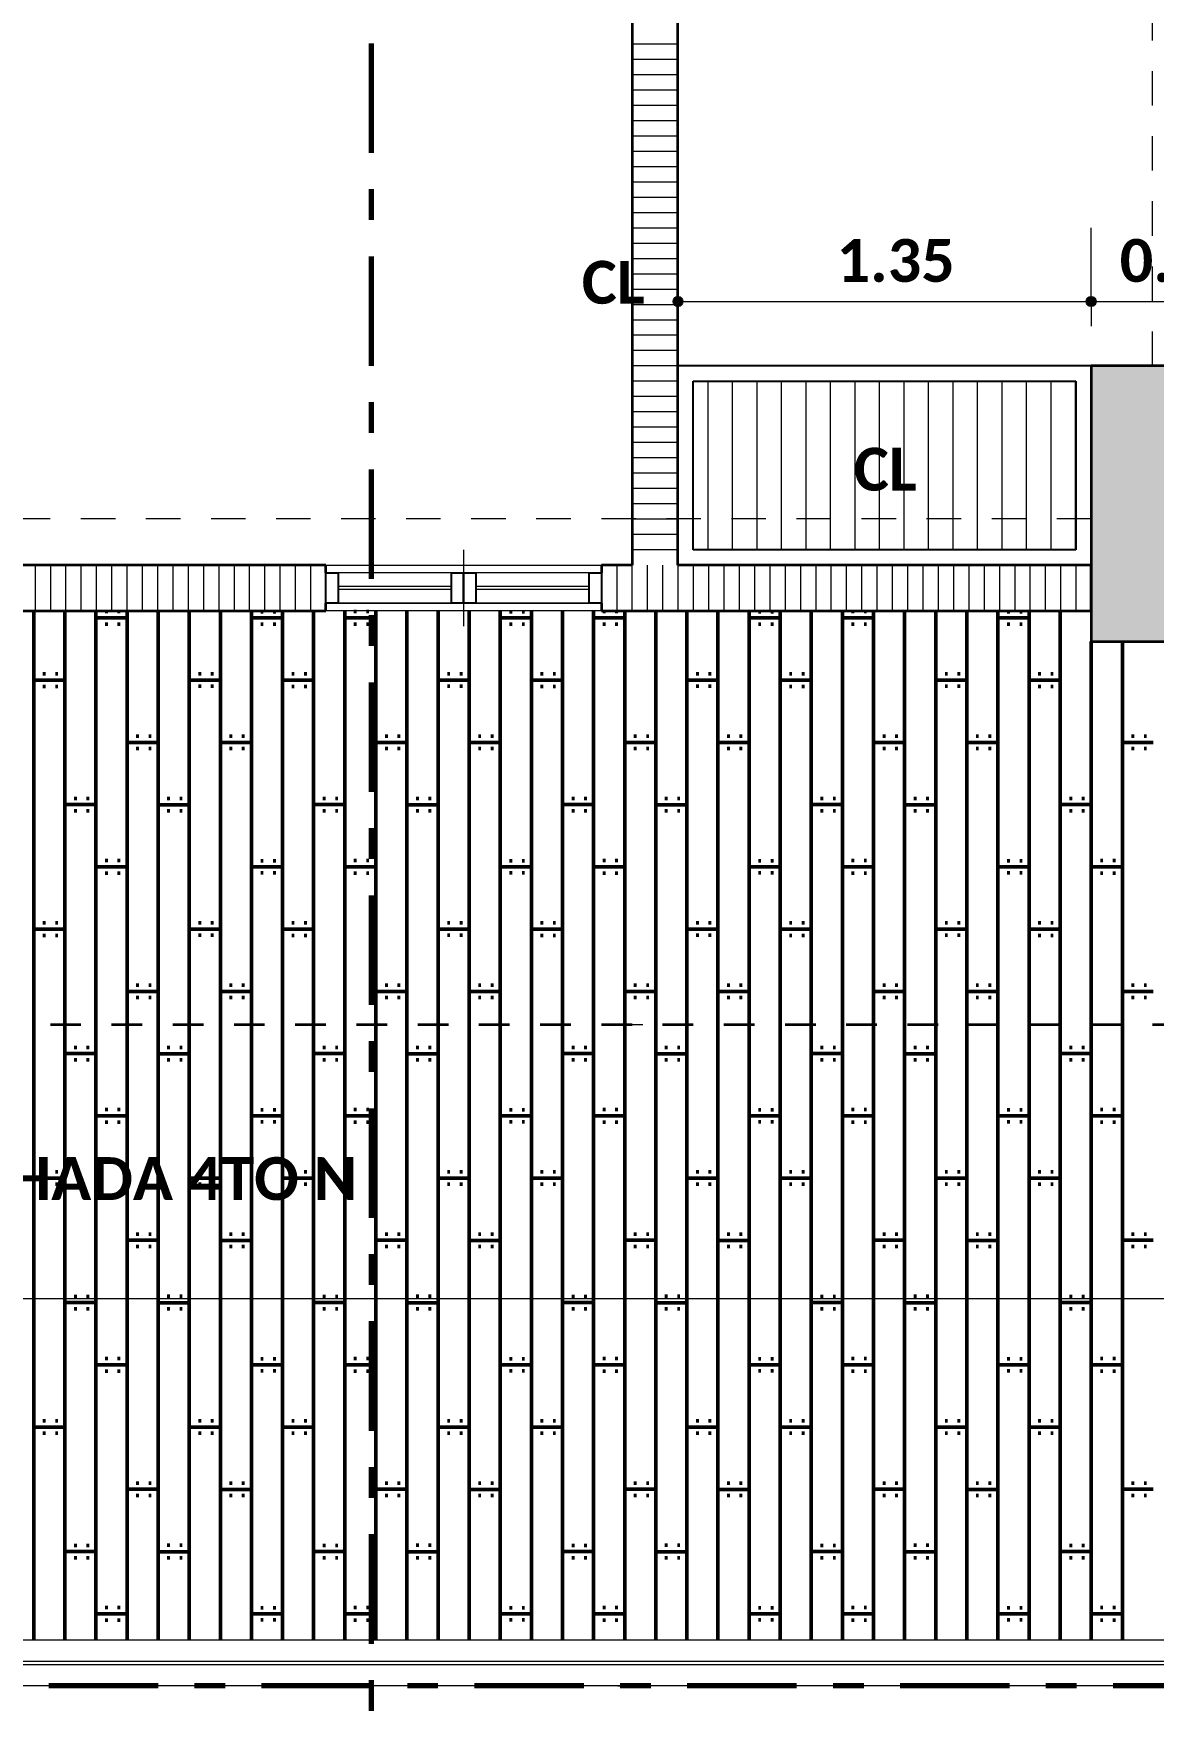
# Model space of a CAD drawing. Header units: metres. Extents: x -144 to 1000, y -717 to 29.
# Drawn here: x 517.03 to 520.68, y -571.63 to -566.14 of the extents above; entities that cross this region are included whole.
import ezdxf

# ---------------------------------------------------------------- set-up
doc = ezdxf.new("R2010")
doc.units = ezdxf.units.M
for name, pattern in [('Basculante', [0.11625, 0.075, -0.04125]), ('basculante modificado', [0.18, 0.1125, -0.0675]), ('Dash Dot 3_16_', [0.595313, 0.357187, -0.119063, 0, -0.119063]), ('Derribado', [0.36, 0.24, -0.12])]:
    doc.linetypes.add(name, pattern=pattern)
doc.layers.get('0').update_dxf_attribs({"color": 1})
for name, color, linetype, lineweight in [('A-ANNO-DIMS', 1, 'Continuous', 9), ('A-DETL', 1, 'Continuous', 9), ('A-DETL-GENF', 1, 'Continuous', 9), ('A-DETL-THIN', 1, 'Continuous', 9), ('A-FLOR-HRAL', 1, 'Continuous', 9), ('A-FLOR-PATT', 8, 'Continuous', 50), ('A-GENM', 1, 'Continuous', 9), ('A-GLAZ', 1, 'Continuous', 9), ('A-WALL', 4, 'Continuous', 9), ('G-ANNO-SYMB', 1, 'Continuous', 9), ('G-ANNO-TEXT', 2, 'Continuous', 9), ('S-COLS', 7, 'Continuous', 9)]:
    doc.layers.add(name, color=color, linetype=linetype, lineweight=lineweight)
doc.layers.add('A-WALL-PATT', color=7, linetype='Continuous', lineweight=35, true_color=0x9c9c9c)
doc.styles.add('Calibri_B_1', font='calibrib.ttf', dxfattribs={"height": 0.135})
doc.styles.add('Calibri_B_5', font='calibrib.ttf', dxfattribs={"height": 0.66})

# ---------------------------------------------------------------- blocks, each defined once
blk = doc.blocks.new('I')
at = {"layer": 'A-ANNO-DIMS', "lineweight": 25}
h = blk.add_hatch(color=256, dxfattribs=at)
edge = h.paths.add_edge_path()
edge.add_arc((515.3607, -505.3497), 0.015, 0, 360)
h = blk.add_hatch(color=256, dxfattribs=at)
edge = h.paths.add_edge_path()
edge.add_arc((516.7105, -505.3497), 0.015, 0, 360)
h = blk.add_hatch(color=256, dxfattribs=at)
edge = h.paths.add_edge_path()
edge.add_arc((516.7105, -505.3497), 0.015, 0, 360)
at = {"layer": 'S-COLS', "true_color": 0x5b5b5b}
h = blk.add_hatch(color=251, dxfattribs=at)
h.paths.add_polyline_path([(498.9107, -506.46), (499.4107, -506.46), (499.4107, -505.56), (498.9107, -505.56), (498.9107, -506.3874)])
h.paths.add_polyline_path([(516.7105, -506.46), (517.2105, -506.46), (517.2105, -505.56), (516.7105, -505.56), (516.7105, -506.4599)])
h.paths.add_polyline_path([(506.7607, -506.4599), (507.1107, -506.4599), (507.1107, -505.5599), (506.6107, -505.5599), (506.6107, -506.4599)])
h.paths.add_polyline_path([(499.1855, -498.7599), (499.4106, -498.7599), (499.4106, -498.06), (498.9106, -498.06), (498.9106, -498.7599)])
h.paths.add_polyline_path([(517.2108, -498.7599), (517.2108, -498.06), (516.8108, -498.06), (516.8108, -498.7599), (517.0242, -498.7599)])
h.paths.add_polyline_path([(504.8107, -498.7599), (504.8103, -498.26), (503.1105, -498.26), (503.1105, -496.11), (504.8108, -496.11), (504.8103, -495.61), (502.8105, -495.6101), (502.8106, -498.7599), (504.8103, -498.7599)])
h.paths.add_polyline_path([(513.4108, -498.7599), (513.4106, -495.6099), (512.9108, -495.61), (512.9108, -498.7599), (513.4107, -498.7599)])
h.paths.add_polyline_path([(507.1107, -498.7599), (507.1107, -497.8599), (506.6107, -497.8599), (506.6107, -498.7599), (506.7617, -498.7599)])
h.paths.add_polyline_path([(506.6108, -496.51), (507.1108, -496.51), (507.1108, -495.61), (506.6108, -495.61), (506.6108, -496.11)])
h.paths.add_polyline_path([(499.1855, -496.31), (499.4105, -496.31), (499.4105, -495.6089), (498.9105, -495.61), (498.9105, -496.31)])
h.paths.add_polyline_path([(517.0864, -496.31), (517.2108, -496.31), (517.2108, -495.6089), (516.8108, -495.6089), (516.8108, -496.31), (517.0364, -496.31)])
h.paths.add_polyline_path([(516.7107, -487.61), (517.2107, -487.61), (517.2107, -486.7102), (516.7107, -486.7102), (516.7107, -486.7314)])
h.paths.add_polyline_path([(506.7617, -487.61), (507.1107, -487.61), (507.1107, -486.71), (506.6107, -486.71), (506.6107, -487.61), (506.6857, -487.61)])
h.paths.add_polyline_path([(499.92, -487.01), (500.0107, -487.01), (500.0107, -486.51), (499.1107, -486.51), (499.1107, -487.01), (499.8386, -487.01)])
at = {"layer": 'A-ANNO-DIMS'}
for p, q in [((515.3607, -505.3497), (515.3607, -505.0497)), ((515.3607, -505.3497), (516.7105, -505.3497)), ((515.3607, -505.3497), (515.3607, -505.4297)), ((516.7105, -505.3497), (516.7105, -505.4297)), ((516.7105, -505.3497), (517.2105, -505.3497)), ((516.7105, -505.3497), (516.7105, -505.4297)), ((506.7607, -508.6044), (518.2107, -508.6044))]:
    blk.add_line(p, q, dxfattribs=at)
at = {"layer": 'A-ANNO-DIMS', "linetype": 'Derribado'}
blk.add_line((516.7105, -505.3497), (516.7105, -505.0497), dxfattribs=at)
blk.add_line((516.7105, -505.3497), (516.7105, -505.0497), dxfattribs=at)
at = {"layer": 'A-ANNO-DIMS', "lineweight": 25}
for centre in [(515.3607, -505.3497), (516.7105, -505.3497), (516.7105, -505.3497)]:
    blk.add_circle(centre, 0.015, dxfattribs=at)
at = {"layer": 'A-DETL', "color": 7, "linetype": 'basculante modificado'}
for p, q in [((516.9105, -505.5599), (516.9105, -498.7599)), ((516.7105, -506.0589), (507.1107, -506.0589)), ((507.1098, -506.3589), (516.7105, -506.3589))]:
    blk.add_line(p, q, dxfattribs=at)
at = {"layer": 'A-DETL', "color": 7, "linetype": 'Basculante', "lineweight": 35}
blk.add_line((498.9107, -507.7099), (517.2105, -507.7099), dxfattribs=at)
at = {"layer": 'A-DETL', "color": 253, "true_color": 0xb6b6b6}
for p, q in [((515.1459, -507.7099), (515.2459, -507.7099)), ((515.1643, -509.8685), (515.2443, -509.8685)), ((515.1643, -509.8685), (515.2443, -509.8685))]:
    blk.add_line(p, q, dxfattribs=at)
at = {"layer": 'A-DETL', "color": 7, "linetype": 'Dash Dot 3_16_', "lineweight": 70}
blk.add_line((522.0062, -509.8685), (491.1443, -509.8685), dxfattribs=at)
at = {"layer": 'A-DETL-GENF', "color": 251, "true_color": 0x535353}
for p, q in [((515.4593, -506.16), (515.4593, -505.61)), ((515.5393, -506.16), (515.5393, -505.61)), ((515.6193, -506.16), (515.6193, -505.61)), ((515.6993, -506.16), (515.6993, -505.61)), ((515.7793, -506.16), (515.7793, -505.61)), ((515.8593, -506.16), (515.8593, -505.61)), ((515.9393, -506.16), (515.9393, -505.61)), ((516.0193, -506.16), (516.0193, -505.61)), ((516.0993, -506.16), (516.0993, -505.61)), ((516.1793, -506.16), (516.1793, -505.61)), ((516.2593, -506.16), (516.2593, -505.61)), ((516.3393, -506.16), (516.3393, -505.61)), ((516.4193, -506.16), (516.4193, -505.61)), ((516.4993, -506.16), (516.4993, -505.61)), ((516.5793, -506.16), (516.5793, -505.61)), ((516.6593, -506.16), (516.6593, -505.61))]:
    blk.add_line(p, q, dxfattribs=at)
at = {"layer": 'A-DETL-GENF', "lineweight": 25}
for p, q in [((514.2107, -506.235), (514.2507, -506.235)), ((514.2107, -506.335), (514.2107, -506.235)), ((514.2507, -506.235), (514.2507, -506.335)), ((514.6207, -506.235), (514.6607, -506.235)), ((514.6207, -506.335), (514.6207, -506.235)), ((514.6607, -506.235), (514.6607, -506.335)), ((514.6607, -506.235), (514.7007, -506.235)), ((514.6607, -506.335), (514.6607, -506.235)), ((514.7007, -506.235), (514.7007, -506.335)), ((515.0707, -506.235), (515.1107, -506.235)), ((515.0707, -506.335), (515.0707, -506.235)), ((515.1107, -506.235), (515.1107, -506.335)), ((514.2507, -506.335), (514.2107, -506.335)), ((514.6607, -506.335), (514.6207, -506.335)), ((514.7007, -506.335), (514.6607, -506.335)), ((515.1107, -506.335), (515.0707, -506.335))]:
    blk.add_line(p, q, dxfattribs=at)
at = {"layer": 'A-DETL-GENF'}
for p, q in [((514.6207, -506.235), (514.2507, -506.235)), ((515.0707, -506.235), (514.7007, -506.235)), ((514.6207, -506.28), (514.2507, -506.28)), ((514.6207, -506.29), (514.2507, -506.29)), ((515.0707, -506.28), (514.7007, -506.28)), ((515.0707, -506.29), (514.7007, -506.29)), ((514.6207, -506.335), (514.2507, -506.335)), ((515.0707, -506.335), (514.7007, -506.335))]:
    blk.add_line(p, q, dxfattribs=at)
at = {"layer": 'A-DETL-THIN'}
for p, q in [((516.6605, -505.61), (515.4107, -505.61)), ((515.4107, -505.61), (515.4107, -506.16)), ((516.6605, -506.16), (516.6605, -505.61)), ((515.4107, -506.16), (516.6605, -506.16))]:
    blk.add_line(p, q, dxfattribs=at)
at = {"layer": 'A-FLOR-HRAL'}
for p, q in [((506.6996, -509.788), (518.2683, -509.788)), ((518.2803, -509.8), (506.6996, -509.8))]:
    blk.add_line(p, q, dxfattribs=at)
at = {"layer": 'A-FLOR-PATT', "color": 8, "true_color": 0x808080, "transparency": 33554559}
for p, q in [((513.2563, -506.36), (513.2563, -509.7185)), ((513.3579, -506.36), (513.3579, -509.7185)), ((513.4595, -506.36), (513.4595, -509.7185)), ((513.5611, -506.36), (513.5611, -509.7185)), ((513.6627, -506.36), (513.6627, -509.7185)), ((513.7643, -506.36), (513.7643, -509.7185)), ((513.8659, -506.36), (513.8659, -509.7185)), ((513.9675, -506.36), (513.9675, -509.7185)), ((514.0691, -506.36), (514.0691, -509.7185)), ((514.1707, -506.36), (514.1707, -509.7185)), ((514.2723, -506.36), (514.2723, -509.7185)), ((514.3739, -506.36), (514.3739, -509.7185)), ((514.4755, -506.36), (514.4755, -509.7185)), ((514.5771, -506.36), (514.5771, -509.7185)), ((514.6787, -506.36), (514.6787, -509.7185)), ((514.7803, -506.36), (514.7803, -509.7185)), ((514.8819, -506.36), (514.8819, -509.7185)), ((514.9835, -506.36), (514.9835, -509.7185)), ((515.0851, -506.36), (515.0851, -509.7185)), ((515.1867, -506.36), (515.1867, -509.7185)), ((515.2883, -506.36), (515.2883, -509.7185)), ((515.3899, -506.36), (515.3899, -509.7185)), ((515.4915, -506.36), (515.4915, -509.7185)), ((515.5931, -506.36), (515.5931, -509.7185)), ((515.6947, -506.36), (515.6947, -509.7185)), ((515.7963, -506.36), (515.7963, -509.7185)), ((515.8979, -506.36), (515.8979, -509.7185)), ((515.9995, -506.36), (515.9995, -509.7185)), ((516.1011, -506.36), (516.1011, -509.7185)), ((516.2027, -506.36), (516.2027, -509.7185)), ((516.3043, -506.36), (516.3043, -509.7185)), ((516.4059, -506.36), (516.4059, -509.7185)), ((516.5075, -506.36), (516.5075, -509.7185)), ((516.6091, -506.36), (516.6091, -509.7185)), ((513.4595, -506.3829), (513.5611, -506.3829)), ((513.4895, -506.3621), (513.4979, -506.3621)), ((513.4895, -506.4029), (513.4979, -506.4029)), ((513.5302, -506.3621), (513.5385, -506.3621)), ((513.5302, -506.4029), (513.5385, -506.4029)), ((513.9669, -506.3825), (514.0685, -506.3825)), ((513.9979, -506.3625), (514.0063, -506.3625)), ((513.9979, -506.4025), (514.0063, -506.4025)), ((514.0386, -506.3625), (514.0469, -506.3625)), ((514.0386, -506.4025), (514.0469, -506.4025)), ((514.2723, -506.3829), (514.3739, -506.3829)), ((514.3023, -506.3621), (514.3107, -506.3621)), ((514.3023, -506.4029), (514.3107, -506.4029)), ((514.343, -506.3621), (514.3513, -506.3621)), ((514.343, -506.4029), (514.3513, -506.4029)), ((514.7797, -506.3825), (514.8813, -506.3825)), ((514.8107, -506.3625), (514.8191, -506.3625)), ((514.8107, -506.4025), (514.8191, -506.4025)), ((514.8514, -506.3625), (514.8597, -506.3625)), ((514.8514, -506.4025), (514.8597, -506.4025)), ((515.0851, -506.3829), (515.1867, -506.3829)), ((515.1151, -506.3621), (515.1235, -506.3621)), ((515.1151, -506.4029), (515.1235, -506.4029)), ((515.1558, -506.3621), (515.1641, -506.3621)), ((515.1558, -506.4029), (515.1641, -506.4029)), ((515.5925, -506.3825), (515.6941, -506.3825)), ((515.6235, -506.3625), (515.6319, -506.3625)), ((515.6235, -506.4025), (515.6319, -506.4025)), ((515.6642, -506.3625), (515.6725, -506.3625)), ((515.6642, -506.4025), (515.6725, -506.4025)), ((515.8979, -506.3829), (515.9995, -506.3829)), ((515.9279, -506.3621), (515.9363, -506.3621)), ((515.9279, -506.4029), (515.9363, -506.4029)), ((515.9686, -506.3621), (515.9769, -506.3621)), ((515.9686, -506.4029), (515.9769, -506.4029)), ((516.4053, -506.3825), (516.5069, -506.3825)), ((516.4363, -506.3625), (516.4447, -506.3625)), ((516.4363, -506.4025), (516.4447, -506.4025)), ((516.477, -506.3625), (516.4853, -506.3625)), ((516.477, -506.4025), (516.4853, -506.4025)), ((516.7107, -506.4599), (516.7107, -509.7185)), ((516.8123, -506.4599), (516.8123, -509.7185)), ((513.2863, -506.5653), (513.2947, -506.5653)), ((513.327, -506.5653), (513.3353, -506.5653)), ((513.7947, -506.5657), (513.8031, -506.5657)), ((513.8354, -506.5657), (513.8437, -506.5657)), ((514.0991, -506.5653), (514.1075, -506.5653)), ((514.1398, -506.5653), (514.1481, -506.5653)), ((514.6075, -506.5657), (514.6159, -506.5657)), ((514.6482, -506.5657), (514.6565, -506.5657)), ((514.9119, -506.5653), (514.9203, -506.5653)), ((514.9526, -506.5653), (514.9609, -506.5653)), ((515.4203, -506.5657), (515.4287, -506.5657)), ((515.461, -506.5657), (515.4693, -506.5657)), ((515.7247, -506.5653), (515.7331, -506.5653)), ((515.7654, -506.5653), (515.7737, -506.5653)), ((516.2331, -506.5657), (516.2415, -506.5657)), ((516.2738, -506.5657), (516.2821, -506.5657)), ((516.5375, -506.5653), (516.5459, -506.5653)), ((516.5782, -506.5653), (516.5865, -506.5653)), ((513.2563, -506.5861), (513.3579, -506.5861)), ((513.2863, -506.6061), (513.2947, -506.6061)), ((513.327, -506.6061), (513.3353, -506.6061)), ((513.7637, -506.5857), (513.8653, -506.5857)), ((513.7947, -506.6057), (513.8031, -506.6057)), ((513.8354, -506.6057), (513.8437, -506.6057)), ((514.0691, -506.5861), (514.1707, -506.5861)), ((514.0991, -506.6061), (514.1075, -506.6061)), ((514.1398, -506.6061), (514.1481, -506.6061)), ((514.5765, -506.5857), (514.6781, -506.5857)), ((514.6075, -506.6057), (514.6159, -506.6057)), ((514.6482, -506.6057), (514.6565, -506.6057)), ((514.8819, -506.5861), (514.9835, -506.5861)), ((514.9119, -506.6061), (514.9203, -506.6061)), ((514.9526, -506.6061), (514.9609, -506.6061)), ((515.3893, -506.5857), (515.4909, -506.5857)), ((515.4203, -506.6057), (515.4287, -506.6057)), ((515.461, -506.6057), (515.4693, -506.6057)), ((515.6947, -506.5861), (515.7963, -506.5861)), ((515.7247, -506.6061), (515.7331, -506.6061)), ((515.7654, -506.6061), (515.7737, -506.6061)), ((516.2021, -506.5857), (516.3037, -506.5857)), ((516.2331, -506.6057), (516.2415, -506.6057)), ((516.2738, -506.6057), (516.2821, -506.6057)), ((516.5075, -506.5861), (516.6091, -506.5861)), ((516.5375, -506.6061), (516.5459, -506.6061)), ((516.5782, -506.6061), (516.5865, -506.6061)), ((513.5605, -506.7889), (513.6621, -506.7889)), ((513.5915, -506.7689), (513.5999, -506.7689)), ((513.6322, -506.7689), (513.6405, -506.7689)), ((513.8659, -506.7893), (513.9675, -506.7893)), ((513.8959, -506.7685), (513.9043, -506.7685)), ((513.9366, -506.7685), (513.9449, -506.7685)), ((514.3733, -506.7889), (514.4749, -506.7889)), ((514.4043, -506.7689), (514.4127, -506.7689)), ((514.445, -506.7689), (514.4533, -506.7689)), ((514.6787, -506.7893), (514.7803, -506.7893)), ((514.7087, -506.7685), (514.7171, -506.7685)), ((514.7494, -506.7685), (514.7577, -506.7685)), ((515.1861, -506.7889), (515.2877, -506.7889)), ((515.2171, -506.7689), (515.2255, -506.7689)), ((515.2578, -506.7689), (515.2661, -506.7689)), ((515.4915, -506.7893), (515.5931, -506.7893)), ((515.5215, -506.7685), (515.5299, -506.7685)), ((515.5622, -506.7685), (515.5705, -506.7685)), ((515.9989, -506.7889), (516.1005, -506.7889)), ((516.0299, -506.7689), (516.0383, -506.7689)), ((516.0706, -506.7689), (516.0789, -506.7689)), ((516.3043, -506.7893), (516.4059, -506.7893)), ((516.3343, -506.7685), (516.3427, -506.7685)), ((516.375, -506.7685), (516.3833, -506.7685)), ((516.8117, -506.7889), (516.9133, -506.7889)), ((516.8427, -506.7689), (516.8511, -506.7689)), ((516.8834, -506.7689), (516.8917, -506.7689)), ((513.5915, -506.8089), (513.5999, -506.8089)), ((513.6322, -506.8089), (513.6405, -506.8089)), ((513.8959, -506.8093), (513.9043, -506.8093)), ((513.9366, -506.8093), (513.9449, -506.8093)), ((514.4043, -506.8089), (514.4127, -506.8089)), ((514.445, -506.8089), (514.4533, -506.8089)), ((514.7087, -506.8093), (514.7171, -506.8093)), ((514.7494, -506.8093), (514.7577, -506.8093)), ((515.2171, -506.8089), (515.2255, -506.8089)), ((515.2578, -506.8089), (515.2661, -506.8089)), ((515.5215, -506.8093), (515.5299, -506.8093)), ((515.5622, -506.8093), (515.5705, -506.8093)), ((516.0299, -506.8089), (516.0383, -506.8089)), ((516.0706, -506.8089), (516.0789, -506.8089)), ((516.3343, -506.8093), (516.3427, -506.8093)), ((516.375, -506.8093), (516.3833, -506.8093)), ((516.8427, -506.8089), (516.8511, -506.8089)), ((516.8834, -506.8089), (516.8917, -506.8089)), ((513.3573, -506.9921), (513.4589, -506.9921)), ((513.3883, -506.9721), (513.3967, -506.9721)), ((513.3883, -507.0121), (513.3967, -507.0121)), ((513.429, -506.9721), (513.4373, -506.9721)), ((513.429, -507.0121), (513.4373, -507.0121)), ((513.6627, -506.9925), (513.7643, -506.9925)), ((513.6927, -506.9717), (513.7011, -506.9717)), ((513.6927, -507.0125), (513.7011, -507.0125)), ((513.7334, -506.9717), (513.7417, -506.9717)), ((513.7334, -507.0125), (513.7417, -507.0125)), ((514.1701, -506.9921), (514.2717, -506.9921)), ((514.2011, -506.9721), (514.2095, -506.9721)), ((514.2011, -507.0121), (514.2095, -507.0121)), ((514.2418, -506.9721), (514.2501, -506.9721)), ((514.2418, -507.0121), (514.2501, -507.0121)), ((514.4755, -506.9925), (514.5771, -506.9925)), ((514.5055, -506.9717), (514.5139, -506.9717)), ((514.5055, -507.0125), (514.5139, -507.0125)), ((514.5462, -506.9717), (514.5545, -506.9717)), ((514.5462, -507.0125), (514.5545, -507.0125)), ((514.9829, -506.9921), (515.0845, -506.9921)), ((515.0139, -506.9721), (515.0223, -506.9721)), ((515.0139, -507.0121), (515.0223, -507.0121)), ((515.0546, -506.9721), (515.0629, -506.9721)), ((515.0546, -507.0121), (515.0629, -507.0121)), ((515.2883, -506.9925), (515.3899, -506.9925)), ((515.3183, -506.9717), (515.3267, -506.9717)), ((515.3183, -507.0125), (515.3267, -507.0125)), ((515.359, -506.9717), (515.3673, -506.9717)), ((515.359, -507.0125), (515.3673, -507.0125)), ((515.7957, -506.9921), (515.8973, -506.9921)), ((515.8267, -506.9721), (515.8351, -506.9721)), ((515.8267, -507.0121), (515.8351, -507.0121)), ((515.8674, -506.9721), (515.8757, -506.9721)), ((515.8674, -507.0121), (515.8757, -507.0121)), ((516.1011, -506.9925), (516.2027, -506.9925)), ((516.1311, -506.9717), (516.1395, -506.9717)), ((516.1311, -507.0125), (516.1395, -507.0125)), ((516.1718, -506.9717), (516.1801, -506.9717)), ((516.1718, -507.0125), (516.1801, -507.0125)), ((516.6085, -506.9921), (516.7101, -506.9921)), ((516.6395, -506.9721), (516.6479, -506.9721)), ((516.6395, -507.0121), (516.6479, -507.0121)), ((516.6802, -506.9721), (516.6885, -506.9721)), ((516.6802, -507.0121), (516.6885, -507.0121)), ((513.4895, -507.1749), (513.4979, -507.1749)), ((513.5302, -507.1749), (513.5385, -507.1749)), ((513.9979, -507.1753), (514.0063, -507.1753)), ((514.0386, -507.1753), (514.0469, -507.1753)), ((514.3023, -507.1749), (514.3107, -507.1749)), ((514.343, -507.1749), (514.3513, -507.1749)), ((514.8107, -507.1753), (514.8191, -507.1753)), ((514.8514, -507.1753), (514.8597, -507.1753)), ((515.1151, -507.1749), (515.1235, -507.1749)), ((515.1558, -507.1749), (515.1641, -507.1749)), ((515.6235, -507.1753), (515.6319, -507.1753)), ((515.6642, -507.1753), (515.6725, -507.1753)), ((515.9279, -507.1749), (515.9363, -507.1749)), ((515.9686, -507.1749), (515.9769, -507.1749)), ((516.4363, -507.1753), (516.4447, -507.1753)), ((516.477, -507.1753), (516.4853, -507.1753)), ((516.7407, -507.1749), (516.7491, -507.1749)), ((516.7814, -507.1749), (516.7897, -507.1749)), ((513.4595, -507.1957), (513.5611, -507.1957)), ((513.4895, -507.2157), (513.4979, -507.2157)), ((513.5302, -507.2157), (513.5385, -507.2157)), ((513.9669, -507.1953), (514.0685, -507.1953)), ((513.9979, -507.2153), (514.0063, -507.2153)), ((514.0386, -507.2153), (514.0469, -507.2153)), ((514.2723, -507.1957), (514.3739, -507.1957)), ((514.3023, -507.2157), (514.3107, -507.2157)), ((514.343, -507.2157), (514.3513, -507.2157)), ((514.7797, -507.1953), (514.8813, -507.1953)), ((514.8107, -507.2153), (514.8191, -507.2153)), ((514.8514, -507.2153), (514.8597, -507.2153)), ((515.0851, -507.1957), (515.1867, -507.1957)), ((515.1151, -507.2157), (515.1235, -507.2157)), ((515.1558, -507.2157), (515.1641, -507.2157)), ((515.5925, -507.1953), (515.6941, -507.1953)), ((515.6235, -507.2153), (515.6319, -507.2153)), ((515.6642, -507.2153), (515.6725, -507.2153)), ((515.8979, -507.1957), (515.9995, -507.1957)), ((515.9279, -507.2157), (515.9363, -507.2157)), ((515.9686, -507.2157), (515.9769, -507.2157)), ((516.4053, -507.1953), (516.5069, -507.1953)), ((516.4363, -507.2153), (516.4447, -507.2153)), ((516.477, -507.2153), (516.4853, -507.2153)), ((516.7107, -507.1957), (516.8123, -507.1957)), ((516.7407, -507.2157), (516.7491, -507.2157)), ((516.7814, -507.2157), (516.7897, -507.2157)), ((513.2563, -507.3989), (513.3579, -507.3989)), ((513.2863, -507.3781), (513.2947, -507.3781)), ((513.327, -507.3781), (513.3353, -507.3781)), ((513.7637, -507.3985), (513.8653, -507.3985)), ((513.7947, -507.3785), (513.8031, -507.3785)), ((513.8354, -507.3785), (513.8437, -507.3785)), ((514.0691, -507.3989), (514.1707, -507.3989)), ((514.0991, -507.3781), (514.1075, -507.3781)), ((514.1398, -507.3781), (514.1481, -507.3781)), ((514.5765, -507.3985), (514.6781, -507.3985)), ((514.6075, -507.3785), (514.6159, -507.3785)), ((514.6482, -507.3785), (514.6565, -507.3785)), ((514.8819, -507.3989), (514.9835, -507.3989)), ((514.9119, -507.3781), (514.9203, -507.3781)), ((514.9526, -507.3781), (514.9609, -507.3781)), ((515.3893, -507.3985), (515.4909, -507.3985)), ((515.4203, -507.3785), (515.4287, -507.3785)), ((515.461, -507.3785), (515.4693, -507.3785)), ((515.6947, -507.3989), (515.7963, -507.3989)), ((515.7247, -507.3781), (515.7331, -507.3781)), ((515.7654, -507.3781), (515.7737, -507.3781)), ((516.2021, -507.3985), (516.3037, -507.3985)), ((516.2331, -507.3785), (516.2415, -507.3785)), ((516.2738, -507.3785), (516.2821, -507.3785)), ((516.5075, -507.3989), (516.6091, -507.3989)), ((516.5375, -507.3781), (516.5459, -507.3781)), ((516.5782, -507.3781), (516.5865, -507.3781)), ((513.2863, -507.4189), (513.2947, -507.4189)), ((513.327, -507.4189), (513.3353, -507.4189)), ((513.7947, -507.4185), (513.8031, -507.4185)), ((513.8354, -507.4185), (513.8437, -507.4185)), ((514.0991, -507.4189), (514.1075, -507.4189)), ((514.1398, -507.4189), (514.1481, -507.4189)), ((514.6075, -507.4185), (514.6159, -507.4185)), ((514.6482, -507.4185), (514.6565, -507.4185)), ((514.9119, -507.4189), (514.9203, -507.4189)), ((514.9526, -507.4189), (514.9609, -507.4189)), ((515.4203, -507.4185), (515.4287, -507.4185)), ((515.461, -507.4185), (515.4693, -507.4185)), ((515.7247, -507.4189), (515.7331, -507.4189)), ((515.7654, -507.4189), (515.7737, -507.4189)), ((516.2331, -507.4185), (516.2415, -507.4185)), ((516.2738, -507.4185), (516.2821, -507.4185)), ((516.5375, -507.4189), (516.5459, -507.4189)), ((516.5782, -507.4189), (516.5865, -507.4189)), ((513.5605, -507.6017), (513.6621, -507.6017)), ((513.5915, -507.5817), (513.5999, -507.5817)), ((513.5915, -507.6217), (513.5999, -507.6217)), ((513.6322, -507.5817), (513.6405, -507.5817)), ((513.6322, -507.6217), (513.6405, -507.6217)), ((513.8659, -507.6021), (513.9675, -507.6021)), ((513.8959, -507.5813), (513.9043, -507.5813)), ((513.8959, -507.6221), (513.9043, -507.6221)), ((513.9366, -507.5813), (513.9449, -507.5813)), ((513.9366, -507.6221), (513.9449, -507.6221)), ((514.3733, -507.6017), (514.4749, -507.6017)), ((514.4043, -507.5817), (514.4127, -507.5817)), ((514.4043, -507.6217), (514.4127, -507.6217)), ((514.445, -507.5817), (514.4533, -507.5817)), ((514.445, -507.6217), (514.4533, -507.6217)), ((514.6787, -507.6021), (514.7803, -507.6021)), ((514.7087, -507.5813), (514.7171, -507.5813)), ((514.7087, -507.6221), (514.7171, -507.6221)), ((514.7494, -507.5813), (514.7577, -507.5813)), ((514.7494, -507.6221), (514.7577, -507.6221)), ((515.1861, -507.6017), (515.2877, -507.6017)), ((515.2171, -507.5817), (515.2255, -507.5817)), ((515.2171, -507.6217), (515.2255, -507.6217)), ((515.2578, -507.5817), (515.2661, -507.5817)), ((515.2578, -507.6217), (515.2661, -507.6217)), ((515.4915, -507.6021), (515.5931, -507.6021)), ((515.5215, -507.5813), (515.5299, -507.5813)), ((515.5215, -507.6221), (515.5299, -507.6221)), ((515.5622, -507.5813), (515.5705, -507.5813)), ((515.5622, -507.6221), (515.5705, -507.6221)), ((515.9989, -507.6017), (516.1005, -507.6017)), ((516.0299, -507.5817), (516.0383, -507.5817)), ((516.0299, -507.6217), (516.0383, -507.6217)), ((516.0706, -507.5817), (516.0789, -507.5817)), ((516.0706, -507.6217), (516.0789, -507.6217)), ((516.3043, -507.6021), (516.4059, -507.6021)), ((516.3343, -507.5813), (516.3427, -507.5813)), ((516.3343, -507.6221), (516.3427, -507.6221)), ((516.375, -507.5813), (516.3833, -507.5813)), ((516.375, -507.6221), (516.3833, -507.6221)), ((516.8117, -507.6017), (516.9133, -507.6017)), ((516.8427, -507.5817), (516.8511, -507.5817)), ((516.8427, -507.6217), (516.8511, -507.6217)), ((516.8834, -507.5817), (516.8917, -507.5817)), ((516.8834, -507.6217), (516.8917, -507.6217)), ((513.3883, -507.7849), (513.3967, -507.7849)), ((513.429, -507.7849), (513.4373, -507.7849)), ((513.6927, -507.7845), (513.7011, -507.7845)), ((513.7334, -507.7845), (513.7417, -507.7845)), ((514.2011, -507.7849), (514.2095, -507.7849)), ((514.2418, -507.7849), (514.2501, -507.7849)), ((514.5055, -507.7845), (514.5139, -507.7845)), ((514.5462, -507.7845), (514.5545, -507.7845)), ((515.0139, -507.7849), (515.0223, -507.7849)), ((515.0546, -507.7849), (515.0629, -507.7849)), ((515.3183, -507.7845), (515.3267, -507.7845)), ((515.359, -507.7845), (515.3673, -507.7845)), ((515.8267, -507.7849), (515.8351, -507.7849)), ((515.8674, -507.7849), (515.8757, -507.7849)), ((516.1311, -507.7845), (516.1395, -507.7845)), ((516.1718, -507.7845), (516.1801, -507.7845)), ((516.6395, -507.7849), (516.6479, -507.7849)), ((516.6802, -507.7849), (516.6885, -507.7849)), ((513.3573, -507.8049), (513.4589, -507.8049)), ((513.3883, -507.8249), (513.3967, -507.8249)), ((513.429, -507.8249), (513.4373, -507.8249)), ((513.6627, -507.8053), (513.7643, -507.8053)), ((513.6927, -507.8253), (513.7011, -507.8253)), ((513.7334, -507.8253), (513.7417, -507.8253)), ((514.1701, -507.8049), (514.2717, -507.8049)), ((514.2011, -507.8249), (514.2095, -507.8249)), ((514.2418, -507.8249), (514.2501, -507.8249)), ((514.4755, -507.8053), (514.5771, -507.8053)), ((514.5055, -507.8253), (514.5139, -507.8253)), ((514.5462, -507.8253), (514.5545, -507.8253)), ((514.9829, -507.8049), (515.0845, -507.8049)), ((515.0139, -507.8249), (515.0223, -507.8249)), ((515.0546, -507.8249), (515.0629, -507.8249)), ((515.2883, -507.8053), (515.3899, -507.8053)), ((515.3183, -507.8253), (515.3267, -507.8253)), ((515.359, -507.8253), (515.3673, -507.8253)), ((515.7957, -507.8049), (515.8973, -507.8049)), ((515.8267, -507.8249), (515.8351, -507.8249)), ((515.8674, -507.8249), (515.8757, -507.8249)), ((516.1011, -507.8053), (516.2027, -507.8053)), ((516.1311, -507.8253), (516.1395, -507.8253)), ((516.1718, -507.8253), (516.1801, -507.8253)), ((516.6085, -507.8049), (516.7101, -507.8049)), ((516.6395, -507.8249), (516.6479, -507.8249)), ((516.6802, -507.8249), (516.6885, -507.8249)), ((513.4595, -508.0085), (513.5611, -508.0085)), ((513.4895, -507.9877), (513.4979, -507.9877)), ((513.5302, -507.9877), (513.5385, -507.9877)), ((513.9669, -508.0081), (514.0685, -508.0081)), ((513.9979, -507.9881), (514.0063, -507.9881)), ((514.0386, -507.9881), (514.0469, -507.9881)), ((514.2723, -508.0085), (514.3739, -508.0085)), ((514.3023, -507.9877), (514.3107, -507.9877)), ((514.343, -507.9877), (514.3513, -507.9877)), ((514.7797, -508.0081), (514.8813, -508.0081)), ((514.8107, -507.9881), (514.8191, -507.9881)), ((514.8514, -507.9881), (514.8597, -507.9881)), ((515.0851, -508.0085), (515.1867, -508.0085)), ((515.1151, -507.9877), (515.1235, -507.9877)), ((515.1558, -507.9877), (515.1641, -507.9877)), ((515.5925, -508.0081), (515.6941, -508.0081)), ((515.6235, -507.9881), (515.6319, -507.9881)), ((515.6642, -507.9881), (515.6725, -507.9881)), ((515.8979, -508.0085), (515.9995, -508.0085)), ((515.9279, -507.9877), (515.9363, -507.9877)), ((515.9686, -507.9877), (515.9769, -507.9877)), ((516.4053, -508.0081), (516.5069, -508.0081)), ((516.4363, -507.9881), (516.4447, -507.9881)), ((516.477, -507.9881), (516.4853, -507.9881)), ((516.7107, -508.0085), (516.8123, -508.0085)), ((516.7407, -507.9877), (516.7491, -507.9877)), ((516.7814, -507.9877), (516.7897, -507.9877)), ((513.4895, -508.0285), (513.4979, -508.0285)), ((513.5302, -508.0285), (513.5385, -508.0285)), ((513.9979, -508.0281), (514.0063, -508.0281)), ((514.0386, -508.0281), (514.0469, -508.0281)), ((514.3023, -508.0285), (514.3107, -508.0285)), ((514.343, -508.0285), (514.3513, -508.0285)), ((514.8107, -508.0281), (514.8191, -508.0281)), ((514.8514, -508.0281), (514.8597, -508.0281)), ((515.1151, -508.0285), (515.1235, -508.0285)), ((515.1558, -508.0285), (515.1641, -508.0285)), ((515.6235, -508.0281), (515.6319, -508.0281)), ((515.6642, -508.0281), (515.6725, -508.0281)), ((515.9279, -508.0285), (515.9363, -508.0285)), ((515.9686, -508.0285), (515.9769, -508.0285)), ((516.4363, -508.0281), (516.4447, -508.0281)), ((516.477, -508.0281), (516.4853, -508.0281)), ((516.7407, -508.0285), (516.7491, -508.0285)), ((516.7814, -508.0285), (516.7897, -508.0285)), ((513.2563, -508.2117), (513.3579, -508.2117)), ((513.2863, -508.1909), (513.2947, -508.1909)), ((513.327, -508.1909), (513.3353, -508.1909)), ((513.7637, -508.2113), (513.8653, -508.2113)), ((513.7947, -508.1913), (513.8031, -508.1913)), ((513.8354, -508.1913), (513.8437, -508.1913)), ((514.0691, -508.2117), (514.1707, -508.2117)), ((514.0991, -508.1909), (514.1075, -508.1909)), ((514.1398, -508.1909), (514.1481, -508.1909)), ((514.5765, -508.2113), (514.6781, -508.2113)), ((514.6075, -508.1913), (514.6159, -508.1913)), ((514.6482, -508.1913), (514.6565, -508.1913)), ((514.8819, -508.2117), (514.9835, -508.2117)), ((514.9119, -508.1909), (514.9203, -508.1909)), ((514.9526, -508.1909), (514.9609, -508.1909)), ((515.3893, -508.2113), (515.4909, -508.2113)), ((515.4203, -508.1913), (515.4287, -508.1913)), ((515.461, -508.1913), (515.4693, -508.1913)), ((515.6947, -508.2117), (515.7963, -508.2117)), ((515.7247, -508.1909), (515.7331, -508.1909)), ((515.7654, -508.1909), (515.7737, -508.1909)), ((516.2021, -508.2113), (516.3037, -508.2113)), ((516.2331, -508.1913), (516.2415, -508.1913)), ((516.2738, -508.1913), (516.2821, -508.1913)), ((516.5075, -508.2117), (516.6091, -508.2117)), ((516.5375, -508.1909), (516.5459, -508.1909)), ((516.5782, -508.1909), (516.5865, -508.1909)), ((513.2863, -508.2317), (513.2947, -508.2317)), ((513.327, -508.2317), (513.3353, -508.2317)), ((513.7947, -508.2313), (513.8031, -508.2313)), ((513.8354, -508.2313), (513.8437, -508.2313)), ((514.0991, -508.2317), (514.1075, -508.2317)), ((514.1398, -508.2317), (514.1481, -508.2317)), ((514.6075, -508.2313), (514.6159, -508.2313)), ((514.6482, -508.2313), (514.6565, -508.2313)), ((514.9119, -508.2317), (514.9203, -508.2317)), ((514.9526, -508.2317), (514.9609, -508.2317)), ((515.4203, -508.2313), (515.4287, -508.2313)), ((515.461, -508.2313), (515.4693, -508.2313)), ((515.7247, -508.2317), (515.7331, -508.2317)), ((515.7654, -508.2317), (515.7737, -508.2317)), ((516.2331, -508.2313), (516.2415, -508.2313)), ((516.2738, -508.2313), (516.2821, -508.2313)), ((516.5375, -508.2317), (516.5459, -508.2317)), ((516.5782, -508.2317), (516.5865, -508.2317)), ((513.5605, -508.4145), (513.6621, -508.4145)), ((513.5915, -508.3945), (513.5999, -508.3945)), ((513.5915, -508.4345), (513.5999, -508.4345)), ((513.6322, -508.3945), (513.6405, -508.3945)), ((513.6322, -508.4345), (513.6405, -508.4345)), ((513.8659, -508.4149), (513.9675, -508.4149)), ((513.8959, -508.3941), (513.9043, -508.3941)), ((513.8959, -508.4349), (513.9043, -508.4349)), ((513.9366, -508.3941), (513.9449, -508.3941)), ((513.9366, -508.4349), (513.9449, -508.4349)), ((514.3733, -508.4145), (514.4749, -508.4145)), ((514.4043, -508.3945), (514.4127, -508.3945)), ((514.4043, -508.4345), (514.4127, -508.4345)), ((514.445, -508.3945), (514.4533, -508.3945)), ((514.445, -508.4345), (514.4533, -508.4345)), ((514.6787, -508.4149), (514.7803, -508.4149)), ((514.7087, -508.3941), (514.7171, -508.3941)), ((514.7087, -508.4349), (514.7171, -508.4349)), ((514.7494, -508.3941), (514.7577, -508.3941)), ((514.7494, -508.4349), (514.7577, -508.4349)), ((515.1861, -508.4145), (515.2877, -508.4145)), ((515.2171, -508.3945), (515.2255, -508.3945)), ((515.2171, -508.4345), (515.2255, -508.4345)), ((515.2578, -508.3945), (515.2661, -508.3945)), ((515.2578, -508.4345), (515.2661, -508.4345)), ((515.4915, -508.4149), (515.5931, -508.4149)), ((515.5215, -508.3941), (515.5299, -508.3941)), ((515.5215, -508.4349), (515.5299, -508.4349)), ((515.5622, -508.3941), (515.5705, -508.3941)), ((515.5622, -508.4349), (515.5705, -508.4349)), ((515.9989, -508.4145), (516.1005, -508.4145)), ((516.0299, -508.3945), (516.0383, -508.3945)), ((516.0299, -508.4345), (516.0383, -508.4345)), ((516.0706, -508.3945), (516.0789, -508.3945)), ((516.0706, -508.4345), (516.0789, -508.4345)), ((516.3043, -508.4149), (516.4059, -508.4149)), ((516.3343, -508.3941), (516.3427, -508.3941)), ((516.3343, -508.4349), (516.3427, -508.4349)), ((516.375, -508.3941), (516.3833, -508.3941)), ((516.375, -508.4349), (516.3833, -508.4349)), ((516.8117, -508.4145), (516.9133, -508.4145)), ((516.8427, -508.3945), (516.8511, -508.3945)), ((516.8427, -508.4345), (516.8511, -508.4345)), ((516.8834, -508.3945), (516.8917, -508.3945)), ((516.8834, -508.4345), (516.8917, -508.4345)), ((513.3883, -508.5977), (513.3967, -508.5977)), ((513.429, -508.5977), (513.4373, -508.5977)), ((513.6927, -508.5973), (513.7011, -508.5973)), ((513.7334, -508.5973), (513.7417, -508.5973)), ((514.2011, -508.5977), (514.2095, -508.5977)), ((514.2418, -508.5977), (514.2501, -508.5977)), ((514.5055, -508.5973), (514.5139, -508.5973)), ((514.5462, -508.5973), (514.5545, -508.5973)), ((515.0139, -508.5977), (515.0223, -508.5977)), ((515.0546, -508.5977), (515.0629, -508.5977)), ((515.3183, -508.5973), (515.3267, -508.5973)), ((515.359, -508.5973), (515.3673, -508.5973)), ((515.8267, -508.5977), (515.8351, -508.5977)), ((515.8674, -508.5977), (515.8757, -508.5977)), ((516.1311, -508.5973), (516.1395, -508.5973)), ((516.1718, -508.5973), (516.1801, -508.5973)), ((516.6395, -508.5977), (516.6479, -508.5977)), ((516.6802, -508.5977), (516.6885, -508.5977)), ((513.3573, -508.6177), (513.4589, -508.6177)), ((513.3883, -508.6377), (513.3967, -508.6377)), ((513.429, -508.6377), (513.4373, -508.6377)), ((513.6627, -508.6181), (513.7643, -508.6181)), ((513.6927, -508.6381), (513.7011, -508.6381)), ((513.7334, -508.6381), (513.7417, -508.6381)), ((514.1701, -508.6177), (514.2717, -508.6177)), ((514.2011, -508.6377), (514.2095, -508.6377)), ((514.2418, -508.6377), (514.2501, -508.6377)), ((514.4755, -508.6181), (514.5771, -508.6181)), ((514.5055, -508.6381), (514.5139, -508.6381)), ((514.5462, -508.6381), (514.5545, -508.6381)), ((514.9829, -508.6177), (515.0845, -508.6177)), ((515.0139, -508.6377), (515.0223, -508.6377)), ((515.0546, -508.6377), (515.0629, -508.6377)), ((515.2883, -508.6181), (515.3899, -508.6181)), ((515.3183, -508.6381), (515.3267, -508.6381)), ((515.359, -508.6381), (515.3673, -508.6381)), ((515.7957, -508.6177), (515.8973, -508.6177)), ((515.8267, -508.6377), (515.8351, -508.6377)), ((515.8674, -508.6377), (515.8757, -508.6377)), ((516.1011, -508.6181), (516.2027, -508.6181)), ((516.1311, -508.6381), (516.1395, -508.6381)), ((516.1718, -508.6381), (516.1801, -508.6381)), ((516.6085, -508.6177), (516.7101, -508.6177)), ((516.6395, -508.6377), (516.6479, -508.6377)), ((516.6802, -508.6377), (516.6885, -508.6377)), ((513.4595, -508.8213), (513.5611, -508.8213)), ((513.4895, -508.8005), (513.4979, -508.8005)), ((513.5302, -508.8005), (513.5385, -508.8005)), ((513.9669, -508.8209), (514.0685, -508.8209)), ((513.9979, -508.8009), (514.0063, -508.8009)), ((514.0386, -508.8009), (514.0469, -508.8009)), ((514.2723, -508.8213), (514.3739, -508.8213)), ((514.3023, -508.8005), (514.3107, -508.8005)), ((514.343, -508.8005), (514.3513, -508.8005)), ((514.7797, -508.8209), (514.8813, -508.8209)), ((514.8107, -508.8009), (514.8191, -508.8009)), ((514.8514, -508.8009), (514.8597, -508.8009)), ((515.0851, -508.8213), (515.1867, -508.8213)), ((515.1151, -508.8005), (515.1235, -508.8005)), ((515.1558, -508.8005), (515.1641, -508.8005)), ((515.5925, -508.8209), (515.6941, -508.8209)), ((515.6235, -508.8009), (515.6319, -508.8009)), ((515.6642, -508.8009), (515.6725, -508.8009)), ((515.8979, -508.8213), (515.9995, -508.8213)), ((515.9279, -508.8005), (515.9363, -508.8005)), ((515.9686, -508.8005), (515.9769, -508.8005)), ((516.4053, -508.8209), (516.5069, -508.8209)), ((516.4363, -508.8009), (516.4447, -508.8009)), ((516.477, -508.8009), (516.4853, -508.8009)), ((516.7107, -508.8213), (516.8123, -508.8213)), ((516.7407, -508.8005), (516.7491, -508.8005)), ((516.7814, -508.8005), (516.7897, -508.8005)), ((513.4895, -508.8413), (513.4979, -508.8413)), ((513.5302, -508.8413), (513.5385, -508.8413)), ((513.9979, -508.8409), (514.0063, -508.8409)), ((514.0386, -508.8409), (514.0469, -508.8409)), ((514.3023, -508.8413), (514.3107, -508.8413)), ((514.343, -508.8413), (514.3513, -508.8413)), ((514.8107, -508.8409), (514.8191, -508.8409)), ((514.8514, -508.8409), (514.8597, -508.8409)), ((515.1151, -508.8413), (515.1235, -508.8413)), ((515.1558, -508.8413), (515.1641, -508.8413)), ((515.6235, -508.8409), (515.6319, -508.8409)), ((515.6642, -508.8409), (515.6725, -508.8409)), ((515.9279, -508.8413), (515.9363, -508.8413)), ((515.9686, -508.8413), (515.9769, -508.8413)), ((516.4363, -508.8409), (516.4447, -508.8409)), ((516.477, -508.8409), (516.4853, -508.8409)), ((516.7407, -508.8413), (516.7491, -508.8413)), ((516.7814, -508.8413), (516.7897, -508.8413)), ((513.2563, -509.0245), (513.3579, -509.0245)), ((513.2863, -509.0037), (513.2947, -509.0037)), ((513.2863, -509.0445), (513.2947, -509.0445)), ((513.327, -509.0037), (513.3353, -509.0037)), ((513.327, -509.0445), (513.3353, -509.0445)), ((513.7637, -509.0241), (513.8653, -509.0241)), ((513.7947, -509.0041), (513.8031, -509.0041)), ((513.7947, -509.0441), (513.8031, -509.0441)), ((513.8354, -509.0041), (513.8437, -509.0041)), ((513.8354, -509.0441), (513.8437, -509.0441)), ((514.0691, -509.0245), (514.1707, -509.0245)), ((514.0991, -509.0037), (514.1075, -509.0037)), ((514.0991, -509.0445), (514.1075, -509.0445)), ((514.1398, -509.0037), (514.1481, -509.0037)), ((514.1398, -509.0445), (514.1481, -509.0445)), ((514.5765, -509.0241), (514.6781, -509.0241)), ((514.6075, -509.0041), (514.6159, -509.0041)), ((514.6075, -509.0441), (514.6159, -509.0441)), ((514.6482, -509.0041), (514.6565, -509.0041)), ((514.6482, -509.0441), (514.6565, -509.0441)), ((514.8819, -509.0245), (514.9835, -509.0245)), ((514.9119, -509.0037), (514.9203, -509.0037)), ((514.9119, -509.0445), (514.9203, -509.0445)), ((514.9526, -509.0037), (514.9609, -509.0037)), ((514.9526, -509.0445), (514.9609, -509.0445)), ((515.3893, -509.0241), (515.4909, -509.0241)), ((515.4203, -509.0041), (515.4287, -509.0041)), ((515.4203, -509.0441), (515.4287, -509.0441)), ((515.461, -509.0041), (515.4693, -509.0041)), ((515.461, -509.0441), (515.4693, -509.0441)), ((515.6947, -509.0245), (515.7963, -509.0245)), ((515.7247, -509.0037), (515.7331, -509.0037)), ((515.7247, -509.0445), (515.7331, -509.0445)), ((515.7654, -509.0037), (515.7737, -509.0037)), ((515.7654, -509.0445), (515.7737, -509.0445)), ((516.2021, -509.0241), (516.3037, -509.0241)), ((516.2331, -509.0041), (516.2415, -509.0041)), ((516.2331, -509.0441), (516.2415, -509.0441)), ((516.2738, -509.0041), (516.2821, -509.0041)), ((516.2738, -509.0441), (516.2821, -509.0441)), ((516.5075, -509.0245), (516.6091, -509.0245)), ((516.5375, -509.0037), (516.5459, -509.0037)), ((516.5375, -509.0445), (516.5459, -509.0445)), ((516.5782, -509.0037), (516.5865, -509.0037)), ((516.5782, -509.0445), (516.5865, -509.0445)), ((513.5915, -509.2073), (513.5999, -509.2073)), ((513.6322, -509.2073), (513.6405, -509.2073)), ((513.8959, -509.2069), (513.9043, -509.2069)), ((513.9366, -509.2069), (513.9449, -509.2069)), ((514.4043, -509.2073), (514.4127, -509.2073)), ((514.445, -509.2073), (514.4533, -509.2073)), ((514.7087, -509.2069), (514.7171, -509.2069)), ((514.7494, -509.2069), (514.7577, -509.2069)), ((515.2171, -509.2073), (515.2255, -509.2073)), ((515.2578, -509.2073), (515.2661, -509.2073)), ((515.5215, -509.2069), (515.5299, -509.2069)), ((515.5622, -509.2069), (515.5705, -509.2069)), ((516.0299, -509.2073), (516.0383, -509.2073)), ((516.0706, -509.2073), (516.0789, -509.2073)), ((516.3343, -509.2069), (516.3427, -509.2069)), ((516.375, -509.2069), (516.3833, -509.2069)), ((516.8427, -509.2073), (516.8511, -509.2073)), ((516.8834, -509.2073), (516.8917, -509.2073)), ((513.5605, -509.2273), (513.6621, -509.2273)), ((513.5915, -509.2473), (513.5999, -509.2473)), ((513.6322, -509.2473), (513.6405, -509.2473)), ((513.8659, -509.2277), (513.9675, -509.2277)), ((513.8959, -509.2477), (513.9043, -509.2477)), ((513.9366, -509.2477), (513.9449, -509.2477)), ((514.3733, -509.2273), (514.4749, -509.2273)), ((514.4043, -509.2473), (514.4127, -509.2473)), ((514.445, -509.2473), (514.4533, -509.2473)), ((514.6787, -509.2277), (514.7803, -509.2277)), ((514.7087, -509.2477), (514.7171, -509.2477)), ((514.7494, -509.2477), (514.7577, -509.2477)), ((515.1861, -509.2273), (515.2877, -509.2273)), ((515.2171, -509.2473), (515.2255, -509.2473)), ((515.2578, -509.2473), (515.2661, -509.2473)), ((515.4915, -509.2277), (515.5931, -509.2277)), ((515.5215, -509.2477), (515.5299, -509.2477)), ((515.5622, -509.2477), (515.5705, -509.2477)), ((515.9989, -509.2273), (516.1005, -509.2273)), ((516.0299, -509.2473), (516.0383, -509.2473)), ((516.0706, -509.2473), (516.0789, -509.2473)), ((516.3043, -509.2277), (516.4059, -509.2277)), ((516.3343, -509.2477), (516.3427, -509.2477)), ((516.375, -509.2477), (516.3833, -509.2477)), ((516.8117, -509.2273), (516.9133, -509.2273)), ((516.8427, -509.2473), (516.8511, -509.2473)), ((516.8834, -509.2473), (516.8917, -509.2473)), ((513.3573, -509.4305), (513.4589, -509.4305)), ((513.3883, -509.4105), (513.3967, -509.4105)), ((513.429, -509.4105), (513.4373, -509.4105)), ((513.6627, -509.4309), (513.7643, -509.4309)), ((513.6927, -509.4101), (513.7011, -509.4101)), ((513.7334, -509.4101), (513.7417, -509.4101)), ((514.1701, -509.4305), (514.2717, -509.4305)), ((514.2011, -509.4105), (514.2095, -509.4105)), ((514.2418, -509.4105), (514.2501, -509.4105)), ((514.4755, -509.4309), (514.5771, -509.4309)), ((514.5055, -509.4101), (514.5139, -509.4101)), ((514.5462, -509.4101), (514.5545, -509.4101)), ((514.9829, -509.4305), (515.0845, -509.4305)), ((515.0139, -509.4105), (515.0223, -509.4105)), ((515.0546, -509.4105), (515.0629, -509.4105)), ((515.2883, -509.4309), (515.3899, -509.4309)), ((515.3183, -509.4101), (515.3267, -509.4101)), ((515.359, -509.4101), (515.3673, -509.4101)), ((515.7957, -509.4305), (515.8973, -509.4305)), ((515.8267, -509.4105), (515.8351, -509.4105)), ((515.8674, -509.4105), (515.8757, -509.4105)), ((516.1011, -509.4309), (516.2027, -509.4309)), ((516.1311, -509.4101), (516.1395, -509.4101)), ((516.1718, -509.4101), (516.1801, -509.4101)), ((516.6085, -509.4305), (516.7101, -509.4305)), ((516.6395, -509.4105), (516.6479, -509.4105)), ((516.6802, -509.4105), (516.6885, -509.4105)), ((513.3883, -509.4505), (513.3967, -509.4505)), ((513.429, -509.4505), (513.4373, -509.4505)), ((513.6927, -509.4509), (513.7011, -509.4509)), ((513.7334, -509.4509), (513.7417, -509.4509)), ((514.2011, -509.4505), (514.2095, -509.4505)), ((514.2418, -509.4505), (514.2501, -509.4505)), ((514.5055, -509.4509), (514.5139, -509.4509)), ((514.5462, -509.4509), (514.5545, -509.4509)), ((515.0139, -509.4505), (515.0223, -509.4505)), ((515.0546, -509.4505), (515.0629, -509.4505)), ((515.3183, -509.4509), (515.3267, -509.4509)), ((515.359, -509.4509), (515.3673, -509.4509)), ((515.8267, -509.4505), (515.8351, -509.4505)), ((515.8674, -509.4505), (515.8757, -509.4505)), ((516.1311, -509.4509), (516.1395, -509.4509)), ((516.1718, -509.4509), (516.1801, -509.4509)), ((516.6395, -509.4505), (516.6479, -509.4505)), ((516.6802, -509.4505), (516.6885, -509.4505)), ((513.4595, -509.6341), (513.5611, -509.6341)), ((513.4895, -509.6133), (513.4979, -509.6133)), ((513.4895, -509.6541), (513.4979, -509.6541)), ((513.5302, -509.6133), (513.5385, -509.6133)), ((513.5302, -509.6541), (513.5385, -509.6541)), ((513.9669, -509.6337), (514.0685, -509.6337)), ((513.9979, -509.6137), (514.0063, -509.6137)), ((513.9979, -509.6537), (514.0063, -509.6537)), ((514.0386, -509.6137), (514.0469, -509.6137)), ((514.0386, -509.6537), (514.0469, -509.6537)), ((514.2723, -509.6341), (514.3739, -509.6341)), ((514.3023, -509.6133), (514.3107, -509.6133)), ((514.3023, -509.6541), (514.3107, -509.6541)), ((514.343, -509.6133), (514.3513, -509.6133)), ((514.343, -509.6541), (514.3513, -509.6541)), ((514.7797, -509.6337), (514.8813, -509.6337)), ((514.8107, -509.6137), (514.8191, -509.6137)), ((514.8107, -509.6537), (514.8191, -509.6537)), ((514.8514, -509.6137), (514.8597, -509.6137)), ((514.8514, -509.6537), (514.8597, -509.6537)), ((515.0851, -509.6341), (515.1867, -509.6341)), ((515.1151, -509.6133), (515.1235, -509.6133)), ((515.1151, -509.6541), (515.1235, -509.6541)), ((515.1558, -509.6133), (515.1641, -509.6133)), ((515.1558, -509.6541), (515.1641, -509.6541)), ((515.5925, -509.6337), (515.6941, -509.6337)), ((515.6235, -509.6137), (515.6319, -509.6137)), ((515.6235, -509.6537), (515.6319, -509.6537)), ((515.6642, -509.6137), (515.6725, -509.6137)), ((515.6642, -509.6537), (515.6725, -509.6537)), ((515.8979, -509.6341), (515.9995, -509.6341)), ((515.9279, -509.6133), (515.9363, -509.6133)), ((515.9279, -509.6541), (515.9363, -509.6541)), ((515.9686, -509.6133), (515.9769, -509.6133)), ((515.9686, -509.6541), (515.9769, -509.6541)), ((516.4053, -509.6337), (516.5069, -509.6337)), ((516.4363, -509.6137), (516.4447, -509.6137)), ((516.4363, -509.6537), (516.4447, -509.6537)), ((516.477, -509.6137), (516.4853, -509.6137)), ((516.477, -509.6537), (516.4853, -509.6537)), ((516.7107, -509.6341), (516.8123, -509.6341)), ((516.7407, -509.6133), (516.7491, -509.6133)), ((516.7407, -509.6541), (516.7491, -509.6541)), ((516.7814, -509.6133), (516.7897, -509.6133)), ((516.7814, -509.6541), (516.7897, -509.6541))]:
    blk.add_line(p, q, dxfattribs=at)
at = {"layer": 'A-GENM', "lineweight": 25}
for p, q in [((516.7105, -505.56), (515.3607, -505.56)), ((515.3607, -505.56), (515.3607, -506.21)), ((516.7105, -506.21), (516.7105, -505.56)), ((515.4107, -505.61), (516.6605, -505.61)), ((515.4107, -506.16), (515.4107, -505.61)), ((516.6605, -505.61), (516.6605, -506.16)), ((516.6605, -506.16), (515.4107, -506.16)), ((515.3607, -506.21), (516.7105, -506.21))]:
    blk.add_line(p, q, dxfattribs=at)
at = {"layer": 'A-GLAZ'}
for p, q in [((514.6607, -506.16), (514.6607, -506.41)), ((514.2107, -506.335), (514.2107, -506.235)), ((514.6607, -506.235), (514.2107, -506.235)), ((514.6607, -506.335), (514.6607, -506.235)), ((514.6607, -506.335), (514.6607, -506.235)), ((515.1107, -506.235), (514.6607, -506.235)), ((515.1107, -506.335), (515.1107, -506.235)), ((514.2107, -506.335), (514.6607, -506.335)), ((514.6607, -506.335), (515.1107, -506.335))]:
    blk.add_line(p, q, dxfattribs=at)
at = {"layer": 'A-WALL', "lineweight": 35}
for p, q in [((515.2107, -501.7599), (515.2107, -506.21)), ((515.3607, -506.21), (515.3607, -501.7599)), ((514.2107, -506.21), (513.2107, -506.21)), ((514.2107, -506.235), (514.2107, -506.21)), ((515.2107, -506.21), (515.1107, -506.21)), ((515.1107, -506.21), (515.1107, -506.235)), ((516.7105, -506.21), (515.3607, -506.21)), ((516.7105, -506.36), (516.7105, -506.21)), ((513.2107, -506.36), (514.2107, -506.36)), ((514.2107, -506.36), (514.2107, -506.335)), ((515.1107, -506.335), (515.1107, -506.36)), ((515.1107, -506.36), (516.7105, -506.36))]:
    blk.add_line(p, q, dxfattribs=at)
at = {"layer": 'A-WALL'}
for p, q in [((514.2107, -506.21), (515.1107, -506.21)), ((515.1107, -506.36), (514.2107, -506.36)), ((506.7617, -509.7185), (518.2107, -509.7185)), ((518.3607, -509.8685), (493.2979, -509.8685))]:
    blk.add_line(p, q, dxfattribs=at)
at = {"layer": 'A-WALL-PATT', "color": 8, "lineweight": 5, "true_color": 0x727272}
for p, q in [((515.3607, -504.5101), (515.2107, -504.5101)), ((515.3607, -504.5601), (515.2107, -504.5601)), ((515.3607, -504.6101), (515.2107, -504.6101)), ((515.3607, -504.6601), (515.2107, -504.6601)), ((515.3607, -504.7101), (515.2107, -504.7101)), ((515.3607, -504.7601), (515.2107, -504.7601)), ((515.3607, -504.8101), (515.2107, -504.8101)), ((515.3607, -504.8601), (515.2107, -504.8601)), ((515.3607, -504.9101), (515.2107, -504.9101)), ((515.3607, -504.9601), (515.2107, -504.9601)), ((515.3607, -505.0101), (515.2107, -505.0101)), ((515.3607, -505.0601), (515.2107, -505.0601)), ((515.3607, -505.1101), (515.2107, -505.1101)), ((515.3607, -505.1601), (515.2107, -505.1601)), ((515.3607, -505.2101), (515.2107, -505.2101)), ((515.3607, -505.2601), (515.2107, -505.2601)), ((515.3607, -505.3101), (515.2107, -505.3101)), ((515.3607, -505.3601), (515.2107, -505.3601)), ((515.3607, -505.4101), (515.2107, -505.4101)), ((515.3607, -505.4601), (515.2107, -505.4601)), ((515.3607, -505.5101), (515.2107, -505.5101)), ((515.3607, -505.5601), (515.2107, -505.5601)), ((515.3607, -505.6101), (515.2107, -505.6101)), ((515.3607, -505.6601), (515.2107, -505.6601)), ((515.3607, -505.7101), (515.2107, -505.7101)), ((515.3607, -505.7601), (515.2107, -505.7601)), ((515.3607, -505.8101), (515.2107, -505.8101)), ((515.3607, -505.8601), (515.2107, -505.8601)), ((515.3607, -505.9101), (515.2107, -505.9101)), ((515.3607, -505.9601), (515.2107, -505.9601)), ((515.3607, -506.0101), (515.2107, -506.0101)), ((515.3607, -506.0601), (515.2107, -506.0601)), ((515.3607, -506.1101), (515.2107, -506.1101)), ((515.3607, -506.1601), (515.2107, -506.1601)), ((513.2606, -506.21), (513.2606, -506.36)), ((513.3106, -506.21), (513.3106, -506.36)), ((513.3606, -506.21), (513.3606, -506.36)), ((513.4106, -506.21), (513.4106, -506.36)), ((513.4606, -506.21), (513.4606, -506.36)), ((513.5106, -506.21), (513.5106, -506.36)), ((513.5606, -506.21), (513.5606, -506.36)), ((513.6106, -506.21), (513.6106, -506.36)), ((513.6606, -506.21), (513.6606, -506.36)), ((513.7106, -506.21), (513.7106, -506.36)), ((513.7606, -506.21), (513.7606, -506.36)), ((513.8106, -506.21), (513.8106, -506.36)), ((513.8606, -506.21), (513.8606, -506.36)), ((513.9106, -506.21), (513.9106, -506.36)), ((513.9606, -506.21), (513.9606, -506.36)), ((514.0106, -506.21), (514.0106, -506.36)), ((514.0606, -506.21), (514.0606, -506.36)), ((514.1106, -506.21), (514.1106, -506.36)), ((514.1606, -506.21), (514.1606, -506.36)), ((514.2106, -506.21), (514.2106, -506.36)), ((515.1606, -506.21), (515.1606, -506.36)), ((515.2106, -506.21), (515.2106, -506.36)), ((515.2606, -506.21), (515.2606, -506.36)), ((515.3106, -506.21), (515.3106, -506.36)), ((515.3606, -506.21), (515.3606, -506.36)), ((515.4106, -506.21), (515.4106, -506.36)), ((515.4606, -506.21), (515.4606, -506.36)), ((515.5106, -506.21), (515.5106, -506.36)), ((515.5606, -506.21), (515.5606, -506.36)), ((515.6106, -506.21), (515.6106, -506.36)), ((515.6606, -506.21), (515.6606, -506.36)), ((515.7106, -506.21), (515.7106, -506.36)), ((515.7606, -506.21), (515.7606, -506.36)), ((515.8106, -506.21), (515.8106, -506.36)), ((515.8606, -506.21), (515.8606, -506.36)), ((515.9106, -506.21), (515.9106, -506.36)), ((515.9606, -506.21), (515.9606, -506.36)), ((516.0106, -506.21), (516.0106, -506.36)), ((516.0606, -506.21), (516.0606, -506.36)), ((516.1106, -506.21), (516.1106, -506.36)), ((516.1606, -506.21), (516.1606, -506.36)), ((516.2106, -506.21), (516.2106, -506.36)), ((516.2606, -506.21), (516.2606, -506.36)), ((516.3106, -506.21), (516.3106, -506.36)), ((516.3606, -506.21), (516.3606, -506.36)), ((516.4106, -506.21), (516.4106, -506.36)), ((516.4606, -506.21), (516.4606, -506.36)), ((516.5106, -506.21), (516.5106, -506.36)), ((516.5606, -506.21), (516.5606, -506.36)), ((516.6106, -506.21), (516.6106, -506.36)), ((516.6606, -506.21), (516.6606, -506.36))]:
    blk.add_line(p, q, dxfattribs=at)
at = {"layer": 'G-ANNO-SYMB', "linetype": 'Dash Dot 3_16_', "lineweight": 70}
blk.add_line((514.3585, -502.4211), (514.3585, -511.0653), dxfattribs=at)
at = {"layer": 'S-COLS', "lineweight": 35}
for p, q in [((517.2105, -505.56), (516.7105, -505.56)), ((516.7105, -505.56), (516.7105, -506.46)), ((516.7105, -506.46), (517.2105, -506.46))]:
    blk.add_line(p, q, dxfattribs=at)
at = {"layer": 'A-ANNO-DIMS', "char_height": 0.14, "width": 0.376134, "attachment_point": 1, "line_spacing_factor": 1.158048, "style": 'Calibri_B_5'}
for s, insert in [('1.35', (515.8789, -505.1457)), ('0.50', (516.8038, -505.1457))]:
    blk.add_mtext(s, dxfattribs=dict(at, insert=insert))
at = {"layer": 'G-ANNO-TEXT', "style": 'Calibri_B_1'}
for s, p in [('CL', (515.0466, -505.357)), ('CL', (515.9354, -505.9671)), ('TERRAZA DESTECHADA 4TO N', (511.6383, -508.283))]:
    blk.add_text(s, height=0.14, dxfattribs=at).set_placement(p)

msp = doc.modelspace()

# ---------------------------------------------------------------- block references
at = {"color": 3}
msp.add_blockref('I', (3.7693, -61.665), dxfattribs=at)

doc.saveas('drawing.dxf')
